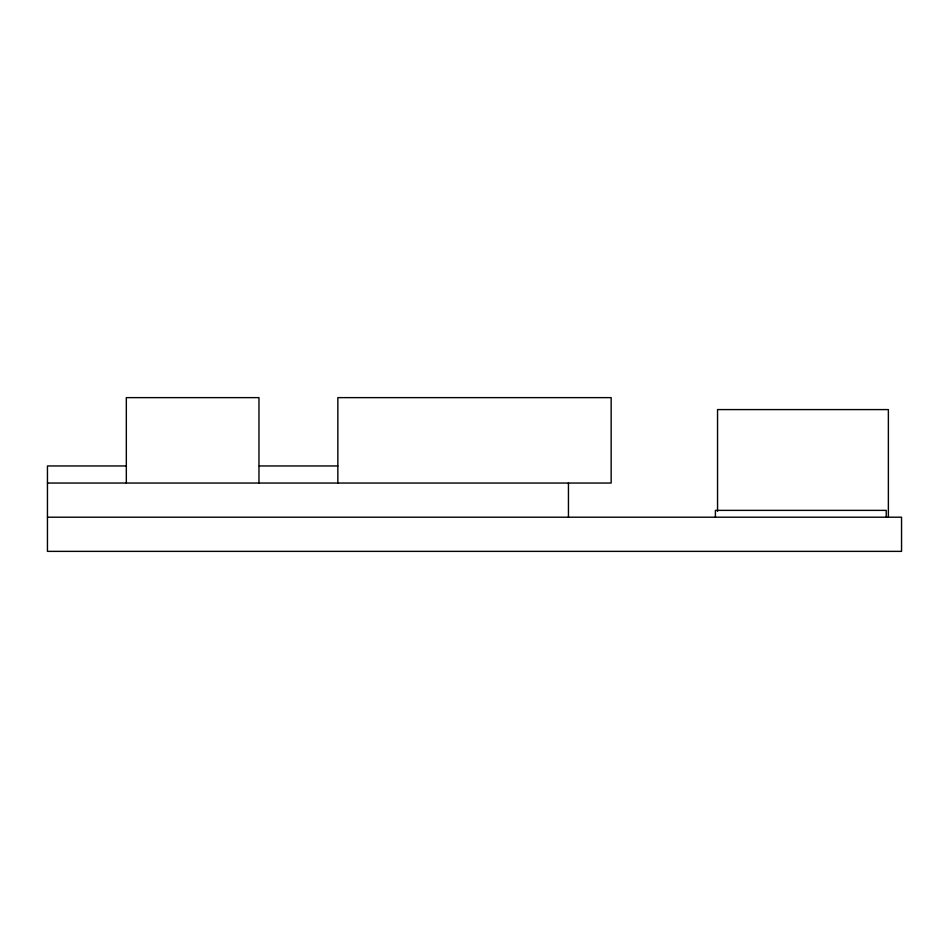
<?xml version="1.0" encoding="UTF-8"?>
<svg xmlns="http://www.w3.org/2000/svg" width="949" height="949" viewBox="0 0 949 949"><rect width="100%" height="100%" fill="white"/><g stroke="black" fill="none" stroke-linecap="round" stroke-linejoin="round"><path stroke-width="1.42" d="M125.98 465.959L47.45 465.959L47.45 551.369L901.55 551.369L901.55 517.205L47.45 517.205M259.314 465.959L337.844 465.959M47.45 483.041L611.156 483.041L611.156 397.631L337.844 397.631L337.844 483.041M888.371 517.205L888.371 409.588L717.551 409.588L717.551 511.309M886.224 517.205L886.224 510.372L715.404 510.372L715.404 517.205M568.451 483.041L568.451 517.205M258.97 483.041L258.97 397.631L126.324 397.631L126.324 483.041"/></g></svg>
